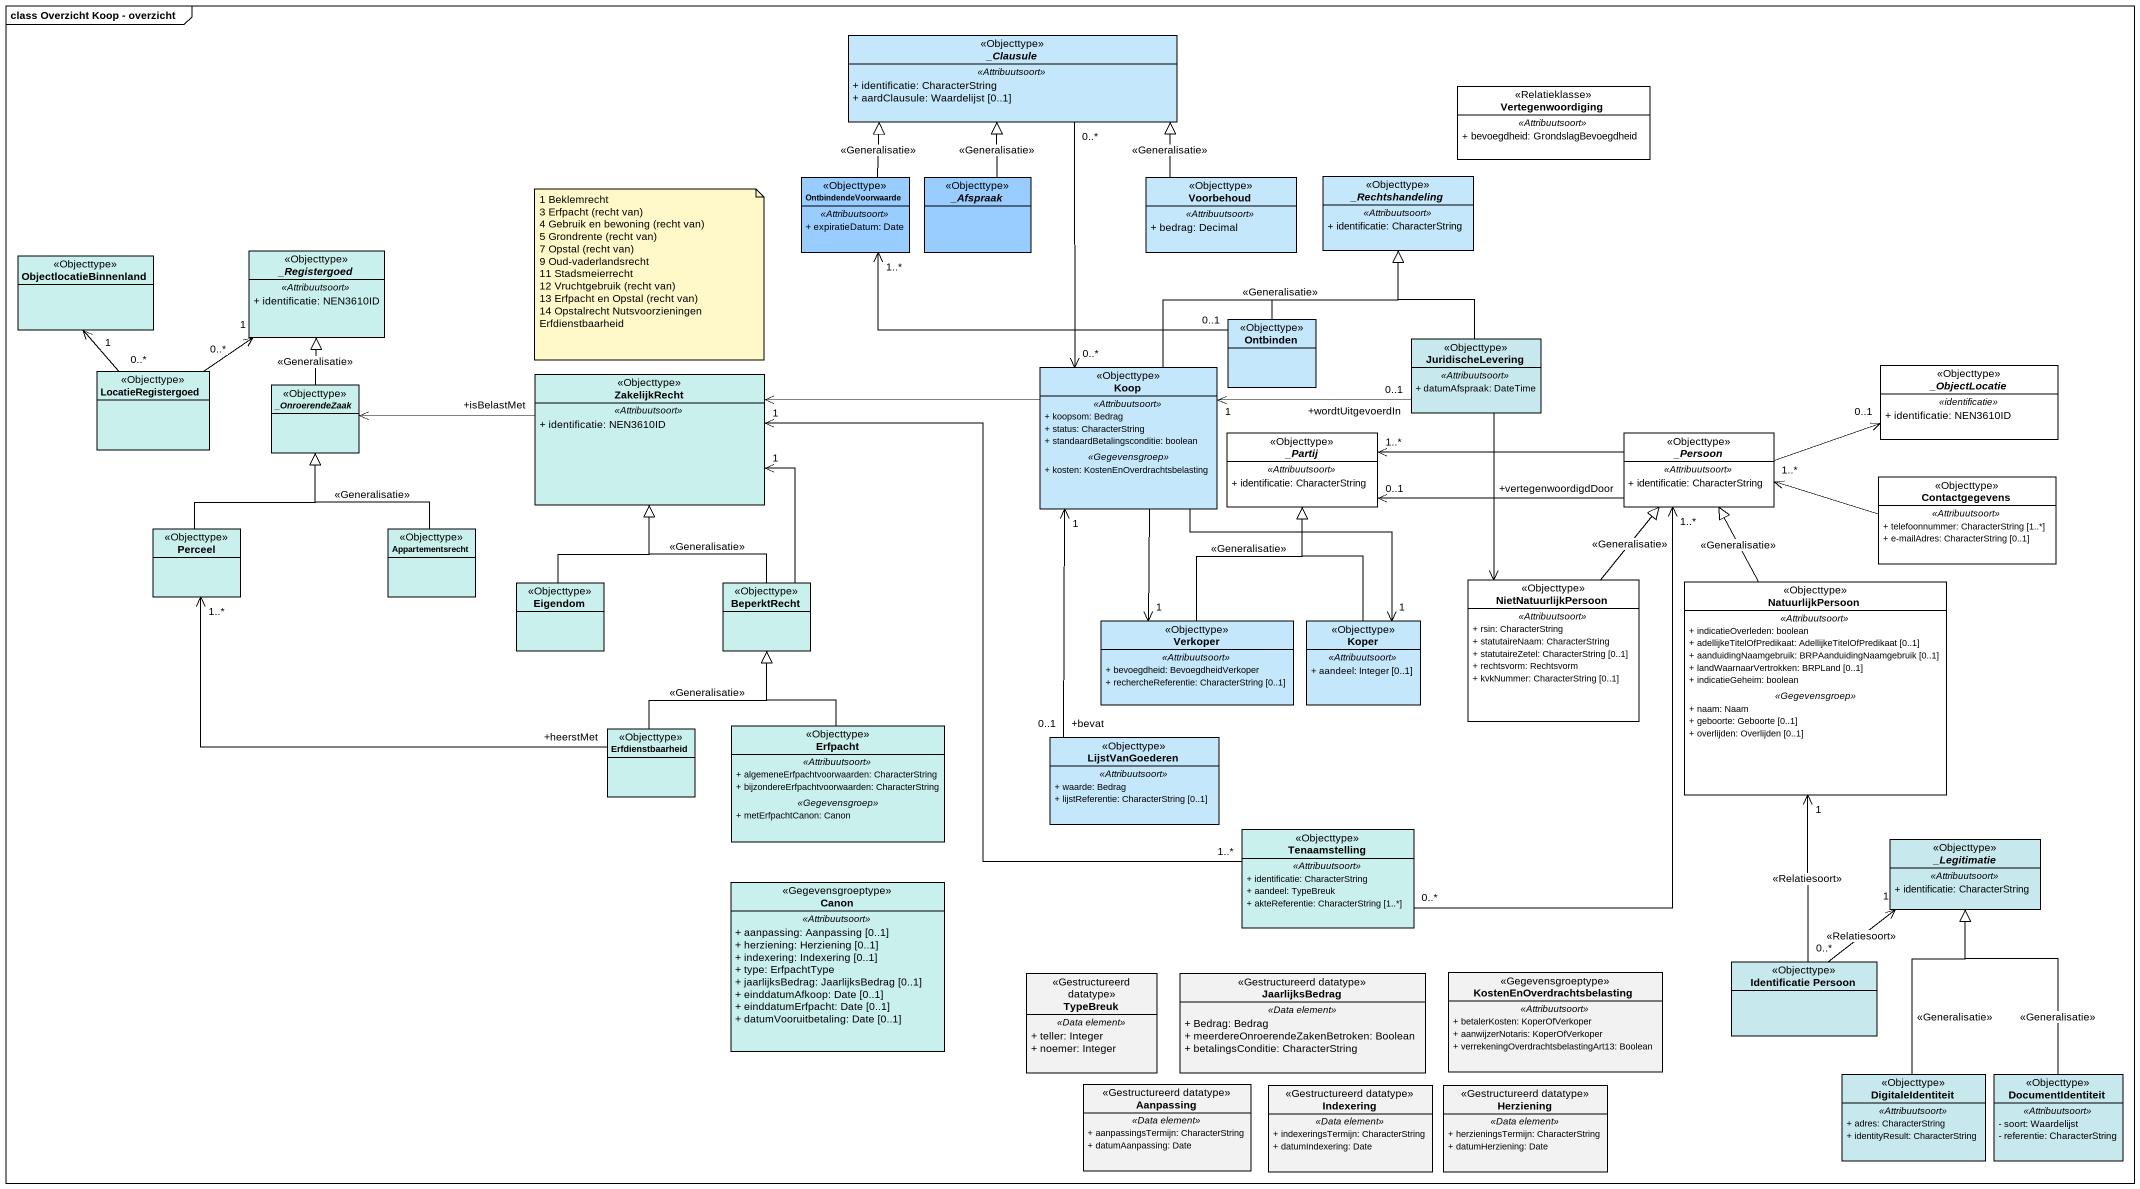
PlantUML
@startuml
mainframe class Overzicht Koop - overzicht
hide circle
hide empty members
skinparam classAttributeIconSize 0
abstract class "_Clausule" as Clausule <<Objecttype>> #C5E7FC {
  .. <<Attribuutsoort>> ..
  + identificatie: CharacterString
  + aardClausule: Waardelijst [0..1]
}
class Vertegenwoordiging <<Relatieklasse>> #FFFFFF {
  .. <<Attribuutsoort>> ..
  + bevoegdheid: GrondslagBevoegdheid
}
class OntbindendeVoorwaarde <<Objecttype>> #99CCFF {
  .. <<Attribuutsoort>> ..
  + expiratieDatum: Date
}
abstract class "_Afspraak" as Afspraak <<Objecttype>> #99CCFF
class Voorbehoud <<Objecttype>> #C5E7FC {
  .. <<Attribuutsoort>> ..
  + bedrag: Decimal
}
abstract class "_Rechtshandeling" as Rechtshandeling <<Objecttype>> #C5E7FC {
  .. <<Attribuutsoort>> ..
  + identificatie: CharacterString
}
class ObjectlocatieBinnenland <<Objecttype>> #CAF0ED
abstract class "_Registergoed" as Registergoed <<Objecttype>> #CAF0ED {
  .. <<Attribuutsoort>> ..
  + identificatie: NEN3610ID
}
class Ontbinden <<Objecttype>> #C5E7FC
class JuridischeLevering <<Objecttype>> #C7E8ED {
  .. <<Attribuutsoort>> ..
  + datumAfspraak: DateTime
}
class LocatieRegistergoed <<Objecttype>> #CAF0ED
abstract class "_OnroerendeZaak" as OnroerendeZaak <<Objecttype>> #CAF0ED
class ZakelijkRecht <<Objecttype>> #CAF0ED {
  .. <<Attribuutsoort>> ..
  + identificatie: NEN3610ID
}
class Koop <<Objecttype>> #C5E7FC {
  .. <<Attribuutsoort>> ..
  + koopsom: Bedrag
  + status: CharacterString
  + standaardBetalingsconditie: boolean
  .. <<Gegevensgroep>> ..
  + kosten: KostenEnOverdrachtsbelasting
}
abstract class "_ObjectLocatie" as ObjectLocatie <<Objecttype>> #FFFFFF {
  .. <<identificatie>> ..
  + identificatie: NEN3610ID
}
abstract class "_Partij" as Partij <<Objecttype>> #FFFFFF {
  .. <<Attribuutsoort>> ..
  + identificatie: CharacterString
}
abstract class "_Persoon" as Persoon <<Objecttype>> #FFFFFF {
  .. <<Attribuutsoort>> ..
  + identificatie: CharacterString
}
class Contactgegevens <<Objecttype>> #FFFFFF {
  .. <<Attribuutsoort>> ..
  + telefoonnummer: CharacterString [1..*]
  + e-mailAdres: CharacterString [0..1]
}
class Perceel <<Objecttype>> #CAF0ED
class Appartementsrecht <<Objecttype>> #CAF0ED
class Eigendom <<Objecttype>> #CAF0ED
class BeperktRecht <<Objecttype>> #CAF0ED
class NietNatuurlijkPersoon <<Objecttype>> #FFFFFF {
  .. <<Attribuutsoort>> ..
  + rsin: CharacterString
  + statutaireNaam: CharacterString
  + statutaireZetel: CharacterString [0..1]
  + rechtsvorm: Rechtsvorm
  + kvkNummer: CharacterString [0..1]
}
class NatuurlijkPersoon <<Objecttype>> #FFFFFF {
  .. <<Attribuutsoort>> ..
  + indicatieOverleden: boolean
  + adellijkeTitelOfPredikaat: AdellijkeTitelOfPredikaat [0..1]
  + aanduidingNaamgebruik: BRPAanduidingNaamgebruik [0..1]
  + landWaarnaarVertrokken: BRPLand [0..1]
  + indicatieGeheim: boolean
  .. <<Gegevensgroep>> ..
  + naam: Naam
  + geboorte: Geboorte [0..1]
  + overlijden: Overlijden [0..1]
}
class Verkoper <<Objecttype>> #C5E7FC {
  .. <<Attribuutsoort>> ..
  + bevoegdheid: BevoegdheidVerkoper
  + rechercheReferentie: CharacterString [0..1]
}
class Koper <<Objecttype>> #C5E7FC {
  .. <<Attribuutsoort>> ..
  + aandeel: Integer [0..1]
}
class Erfdienstbaarheid <<Objecttype>> #CAF0ED
class Erfpacht <<Objecttype>> #CAF0ED {
  .. <<Attribuutsoort>> ..
  + algemeneErfpachtvoorwaarden: CharacterString
  + bijzondereErfpachtvoorwaarden: CharacterString
  .. <<Gegevensgroep>> ..
  + metErfpachtCanon: Canon
}
class LijstVanGoederen <<Objecttype>> #C5E7FC {
  .. <<Attribuutsoort>> ..
  + waarde: Bedrag
  + lijstReferentie: CharacterString [0..1]
}
class Tenaamstelling <<Objecttype>> #CAF0ED {
  .. <<Attribuutsoort>> ..
  + identificatie: CharacterString
  + aandeel: TypeBreuk
  + akteReferentie: CharacterString [1..*]
}
abstract class "_Legitimatie" as Legitimatie <<Objecttype>> #C7E8ED {
  .. <<Attribuutsoort>> ..
  + identificatie: CharacterString
}
class Canon <<Gegevensgroeptype>> #CAF0ED {
  .. <<Attribuutsoort>> ..
  + aanpassing: Aanpassing [0..1]
  + herziening: Herziening [0..1]
  + indexering: Indexering [0..1]
  + type: ErfpachtType
  + jaarlijksBedrag: JaarlijksBedrag [0..1]
  + einddatumAfkoop: Date [0..1]
  + einddatumErfpacht: Date [0..1]
  + datumVooruitbetaling: Date [0..1]
}
class TypeBreuk <<Gestructureerd datatype>> {
  .. <<Data element>> ..
  + teller: Integer
  + noemer: Integer
}
class JaarlijksBedrag <<Gestructureerd datatype>> {
  .. <<Data element>> ..
  + Bedrag: Bedrag
  + meerdereOnroerendeZakenBetroken: Boolean
  + betalingsConditie: CharacterString
}
class KostenEnOverdrachtsbelasting <<Gegevensgroeptype>> {
  .. <<Attribuutsoort>> ..
  + betalerKosten: KoperOfVerkoper
  + aanwijzerNotaris: KoperOfVerkoper
  + verrekeningOverdrachtsbelastingArt13: Boolean
}
class "Identificatie Persoon" as Identificatie_Persoon <<Objecttype>> #C7E8ED
class Aanpassing <<Gestructureerd datatype>> {
  .. <<Data element>> ..
  + aanpassingsTermijn: CharacterString
  + datumAanpassing: Date
}
class Indexering <<Gestructureerd datatype>> {
  .. <<Data element>> ..
  + indexeringsTermijn: CharacterString
  + datumIndexering: Date
}
class Herziening <<Gestructureerd datatype>> {
  .. <<Data element>> ..
  + herzieningsTermijn: CharacterString
  + datumHerziening: Date
}
class DigitaleIdentiteit <<Objecttype>> #C7E8ED {
  .. <<Attribuutsoort>> ..
  + adres: CharacterString
  + identityResult: CharacterString
}
class DocumentIdentiteit <<Objecttype>> #C7E8ED {
  .. <<Attribuutsoort>> ..
  - soort: Waardelijst
  - referentie: CharacterString
}
Clausule "0..*" --> "0..*" Koop
OntbindendeVoorwaarde -up-|> Clausule : <<Generalisatie>>
Afspraak -up-|> Clausule : <<Generalisatie>>
Voorbehoud -up-|> Clausule : <<Generalisatie>>
Ontbinden "0..1" -left-> "1..*" OntbindendeVoorwaarde
Ontbinden -up-|> Rechtshandeling
JuridischeLevering -up-|> Rechtshandeling
JuridischeLevering "+wordtUitgevoerdIn\n0..1" -left-> "1" Koop
JuridischeLevering --> NietNatuurlijkPersoon
LocatieRegistergoed "0..*" -up-> "1" ObjectlocatieBinnenland
LocatieRegistergoed "0..*" -up-> "1" Registergoed
OnroerendeZaak -up-|> Registergoed : <<Generalisatie>>
ZakelijkRecht "+isBelastMet" -left-> OnroerendeZaak
Koop -up-|> Rechtshandeling : <<Generalisatie>>
Koop -left-> ZakelijkRecht
Koop --> "1" Verkoper
Koop --> "1" Koper
Persoon -right-> "0..1" ObjectLocatie
Persoon "+vertegenwoordigdDoor" -left-> "0..1" Partij
Persoon -left-> "1..*" Partij
Contactgegevens -left-> "1..*" Persoon
Perceel -up-|> OnroerendeZaak
Appartementsrecht -up-|> OnroerendeZaak : <<Generalisatie>>
Eigendom -up-|> ZakelijkRecht
BeperktRecht -up-|> ZakelijkRecht : <<Generalisatie>>
BeperktRecht -up-> "1" ZakelijkRecht
NietNatuurlijkPersoon -up-|> Persoon : <<Generalisatie>>
NatuurlijkPersoon -up-|> Persoon : <<Generalisatie>>
Verkoper -up-|> Partij : <<Generalisatie>>
Koper -up-|> Partij
Erfdienstbaarheid "+heerstMet" -left-> "1..*" Perceel
Erfdienstbaarheid -up-|> BeperktRecht : <<Generalisatie>>
Erfpacht -up-|> BeperktRecht
LijstVanGoederen "+bevat\n0..1" -up-> "1" Koop
Tenaamstelling "1..*" -up-> "1" ZakelijkRecht
Tenaamstelling "0..*" -up-> "1..*" Persoon
Identificatie_Persoon "0..*" -up-> "1" NatuurlijkPersoon : <<Relatiesoort>>
Identificatie_Persoon -up-> "1" Legitimatie : <<Relatiesoort>>
DigitaleIdentiteit -up-|> Legitimatie : <<Generalisatie>>
DocumentIdentiteit -up-|> Legitimatie : <<Generalisatie>>
note as N1
  1 Beklemrecht
  3 Erfpacht (recht van)
  4 Gebruik en bewoning (recht van)
  5 Grondrente (recht van)
  7 Opstal (recht van)
  9 Oud-vaderlandsrecht
  11 Stadsmeierrecht
  12 Vruchtgebruik (recht van)
  13 Erfpacht en Opstal (recht van)
  14 Opstalrecht Nutsvoorzieningen
  Erfdienstbaarheid
end note
@enduml
